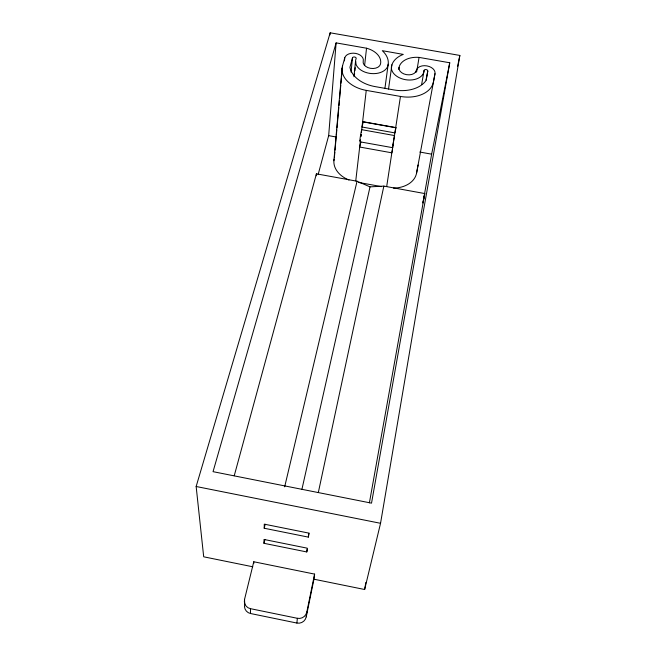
<?xml version="1.0" encoding="UTF-8"?>
<svg xmlns="http://www.w3.org/2000/svg" width="656" height="656" viewBox="0 0 656 656"><rect width="100%" height="100%" fill="white"/><g stroke="black" fill="none" stroke-linecap="round" stroke-linejoin="round"><path stroke-width="0.98" d="M263.966 543.307L264.024 539.462L307.172 548.162L306.778 551.95L263.966 543.307L264.901 539.429M264.212 528.244L264.278 524.16L308.738 533.09L308.32 537.116L264.212 528.244L265.172 524.292M316.274 175.751L316.413 173.832L357.053 181.228L370.017 186.862L383.85 186.107L424.776 193.561L369.402 502.849M330.009 34.842L330.165 32.8L459.848 55.44L380.546 523.299L364.638 589.506L313.953 579.207L314.601 574.107L253.774 561.757L244.557 599.338L244.688 604.266A7.97 7.716 -35 0 0 250.518 613.516L296.889 623.052A7.888 7.856 -32.7 0 0 306.229 616.894L313.953 579.207M318.111 174.644L328.664 135.644L336.118 42.886L366.532 48.208A20.254 13.481 6.3 0 1 380.496 64.099A8.79 5.855 6.7 0 1 370.435 68.322A8.79 5.855 6.7 0 1 363.227 61.065A9.405 6.257 6 0 0 355.601 53.39A9.405 6.257 6 0 0 344.753 57.818L342.506 65.985L341.604 76.121M333.896 160.728L342.071 68.503M334.404 157.243L334.855 152.167M335.027 150.142L336.2 136.965M336.38 134.931L336.831 129.863M337.012 127.838L338.816 107.559M338.996 105.526L339.447 100.458M339.619 98.433L340.792 85.247M340.972 83.222L341.423 78.154M344.474 60.869L344.753 57.818M296.889 623.052L297.357 618.296A7.97 7.929 -18.2 0 0 306.803 612.097L314.601 574.107M351.067 72.111L352.461 57.9A1.878 1.246 6 0 1 354.634 57.015A1.878 1.246 6 0 1 356.151 58.548A16.416 10.931 6.7 0 0 369.205 73.283A16.416 10.931 6.7 0 0 388.196 64.181A27.847 18.54 6.3 0 0 382.284 50.676L403.301 54.399A27.954 18.639 8.7 0 0 391.903 64.829L388.532 89.06M353.961 76.744L355.511 61.541M354.396 75.793L354.601 73.767M354.912 70.725L355.224 67.683M355.536 64.632L355.839 61.59M360.956 136.235L361.136 134.521L360.915 136.423M364.613 65.469L366.532 48.208M355.749 180.908L360.48 140.146M361.358 132.586L366.253 90.38A29.094 19.532 6.7 0 1 342.506 65.985M306.229 616.894L306.803 612.097M384.916 88.421L388.196 64.181M398.741 69.38L399.045 67.363A20.328 13.555 8.7 0 1 419.069 57.4L449.745 62.771L371.526 503.144L213.044 471.664L336.118 42.886M386.687 186.534L400.463 96.44A29.159 19.59 8.2 0 0 433.419 82L434.994 73.677A9.446 6.298 9 0 0 426.9 65.895A9.446 6.298 9 0 0 416.38 70.405A8.807 5.871 8.2 0 1 406.466 74.661A8.807 5.871 8.2 0 1 399.045 67.363M416.052 72.422L416.38 70.405M416.732 71.52L419.069 57.4M364.638 589.506L365.851 582.446M421.628 84.558L424.071 70.479A1.886 1.255 9 0 1 426.17 69.577A1.886 1.255 9 0 1 427.786 71.135L426.187 80.18M449.745 62.771L431.648 154.176L422.899 202.983L424.776 193.561M393.493 188.108A26.396 19.188 8.4 0 0 416.56 173.151L434.994 73.677M416.56 173.151L418.102 164.992M427.786 71.135L425.916 80.68A30.324 20.262 7.9 0 1 394.002 89.946L375.084 86.6A30.291 20.229 7.1 0 1 349.943 67.297L352.461 57.9M457.593 66.371L459.848 55.44M308.32 537.116L309.181 533.123M318.332 492.492L383.85 186.107M306.778 551.95L307.41 549.023M392.567 149.429L391.845 152.823L359.685 147.026L360.907 141.967M393.018 145.115L392.534 147.075L394.486 135.554L361.694 129.675A6.822 0.418 -79.9 0 0 360.046 138.769A6.822 0.418 -79.9 0 0 360.398 140.031M301.883 489.515L370.017 186.862M284.663 486.826L357.053 181.228M234.241 475.739L316.413 173.832M252.79 566.784L203.696 556.805L196.152 486.498L330.165 32.8M366.253 90.38L400.463 96.44M362.629 121.622L395.707 127.543M328.664 135.644L336.544 137.063M419.742 152.028L431.648 154.176M360.283 141.876L392.928 147.731M358.627 182.45L381.554 186.624M196.152 486.498L380.546 523.299M244.557 599.338A8.052 7.79 -32.5 0 0 250.461 608.67L297.357 618.296M250.461 608.67L250.518 613.516M253.774 561.757L253.782 563.504M424.071 70.479A16.457 10.972 8.2 0 1 405.408 79.671A16.457 10.972 8.2 0 1 391.903 64.829M349 180.006A26.338 19.139 6.8 0 1 334.125 159.072M395.986 127.781L394.887 132.897L362.005 127.01L363.244 121.926L395.986 127.781"/></g></svg>
